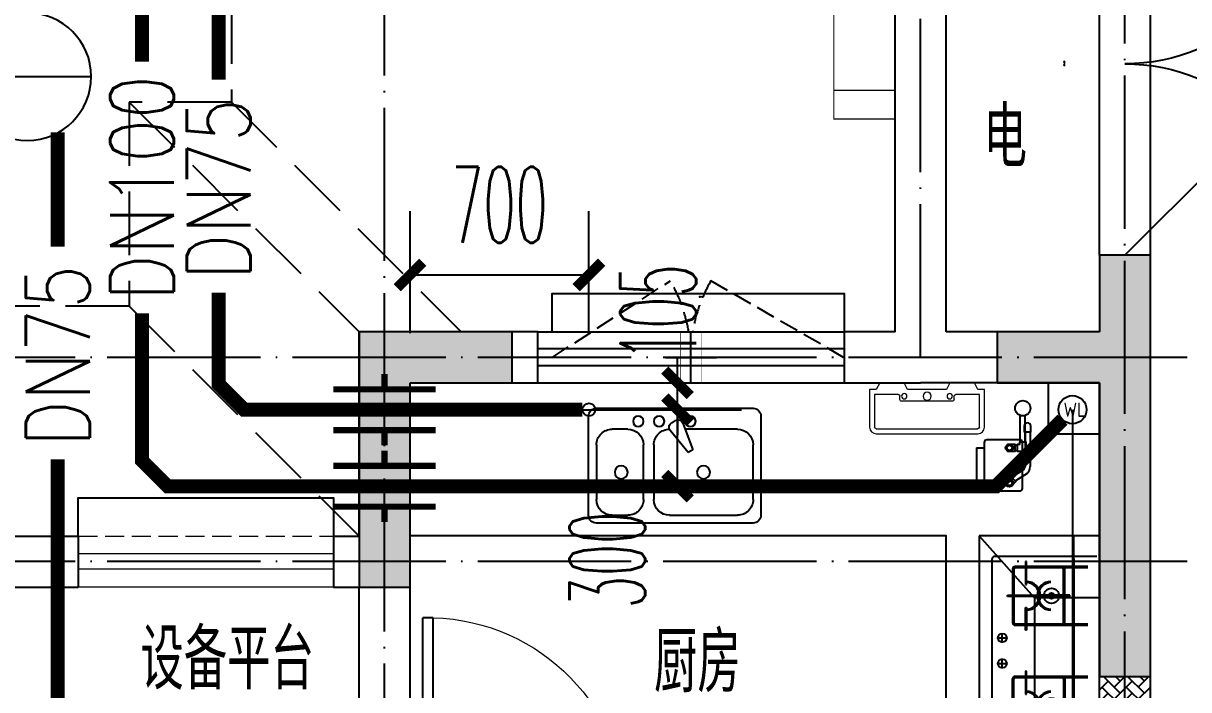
# Model space of a CAD drawing. Extents: x 27938 to 1507990, y 110129 to 923079.
# Drawn here: x 834702 to 839267, y 682255 to 684866 of the extents above; entities that cross this region are included whole.
import ezdxf

# ---------------------------------------------------------------- set-up
doc = ezdxf.new("R2010")
doc.units = 0
doc.header["$LTSCALE"] = 1000
doc.header["$MEASUREMENT"] = 0
doc.linetypes.add('DASH', pattern=[0.35, 0.25, -0.1])
doc.linetypes.add('DOTE', pattern=[2.4200000000000004, 2, -0.2, 0.02, -0.2])
for name, color, linetype in [('AH-FURNITURE', 1, 'Continuous'), ('COLUMN', 9, 'Continuous'), ('DIM_餐饮排水', 31, 'Continuous'), ('DOTE', 1, 'Continuous'), ('EQUIP_污水', 7, 'Continuous'), ('IP-bath&kitchen-JOHNSON', 4, 'Continuous'), ('LVTRY', 6, 'Continuous'), ('PIPE-废水', 31, 'TG_F'), ('PIPE-餐饮排水', 41, 'P'), ('PUB_HATCH', 8, 'Continuous'), ('PUB_TEXT', 4, 'Continuous'), ('TEXT_废水', 7, 'Continuous'), ('TEXT_餐饮排水', 7, 'Continuous'), ('TWT_DIM', 3, 'Continuous'), ('VALVE_餐饮排水', 7, 'Continuous'), ('VPIPE-中水', 122, 'Continuous'), ('VPIPE-餐饮排水', 41, 'P'), ('WALL', 9, 'Continuous'), ('WELL_污水', 2, 'Continuous'), ('WINDOW', 4, 'Continuous'), ('WINDOW_TEXT', 7, 'Continuous'), ('保温', 6, 'Continuous'), ('卫生间', 6, 'Continuous'), ('建筑-排气道', 9, 'Continuous'), ('机电标识类', 1, 'Continuous'), ('看线', 251, 'Continuous'), ('设备', 253, 'Continuous')]:
    doc.layers.add(name, color=color, linetype=linetype)
for name, color, linetype, lineweight in [('平面-栏杆', 135, 'Continuous', 15), ('平面-看线', 45, 'Continuous', 15), ('平面-空调室内机', 176, 'Continuous', 9), ('平面-空调预留孔', 173, 'Continuous', 15), ('空调', 76, 'Continuous', 13), ('立面-洞口示意', 152, 'Continuous', 13)]:
    doc.layers.add(name, color=color, linetype=linetype, lineweight=lineweight)
doc.styles.add('_TCH_DIM_T3', font='SIMPLEX.shx', dxfattribs={"width": 0.4941176470588236, "bigfont": 'GBCBIG.shx'})
doc.styles.add('_TCH_WINDOW', font='SIMPLEX.shx', dxfattribs={"width": 0.7, "height": 3.5, "bigfont": 'GBCBIG.shx'})
doc.styles.add('_TWT_PIPEDN', font='SIMPLEX', dxfattribs={"width": 0.8, "height": 3.5, "bigfont": 'HZTXT'})
doc.styles.add('DIM_FONT', font='SIMPLEX.shx', dxfattribs={"width": 0.56})
doc.styles.get("Standard").update_dxf_attribs({"font": 'gbenor.shx', "bigfont": 'gbcbig.shx'})
doc.styles.add('TG_LINETYPE', font='SIMPLEX', dxfattribs={"width": 0.8, "height": 3, "bigfont": 'HZTXT'})
doc.linetypes.add('P', pattern='A,3,-0.2,["P",Standard,S=0.25,R=0,X=-0.1,Y=-0.115],-0.2', length=3.4)
doc.linetypes.add('TG_F', pattern='A,2,-0.3,["F",TG_LINETYPE,S=0.1,R=0,X=-0.23,Y=-0.15],0', length=2.3)
doc.dimstyles.new('_TWT_ARCH&&100', dxfattribs={"dimtxt": 297.5, "dimasz": 100, "dimexe": 250, "dimexo": 300, "dimgap": 126.25, "dimtad": 1, "dimdec": 0, "dimzin": 0, "dimdsep": 46, "dimtxsty": '_TCH_DIM_T3', "dimblk": 'ARCHTICK', "dimcen": 0.09, "dimclrt": 7, "dimazin": 2, "dimtfac": 1, "dimtdec": 0, "dimtix": 1, "dimtmove": 2, "dimatfit": 3, "dimfxl": 1, "dimtolj": 1, "dimtzin": 0, "dimarcsym": 0})

# ---------------------------------------------------------------- blocks, each defined once
blk = doc.blocks.new('A$C148B7D8E')
at = {"layer": '卫生间', "color": 159, "linetype": 'DASH', "true_color": 0x22346e}
for p, q in [((7300.000010908523, 10799.99611648254), (8200.000002083485, 9900.000007877126)), ((7700.002592263394, 10799.9963257052), (8600.002583438356, 9900.00021709979)), ((7300.000007618219, 10000.0000001312), (8200.000458202965, 9100.000000147615))]:
    blk.add_line(p, q, dxfattribs=at)
blk.add_lwpolyline([(9400.256384514505, 15399.9987027017), (7700.000186217541, 15399.9987034885), (7700.00259226287, 10799.99731380143), (7300.000010908523, 10799.99611648254), (7300.000007618219, 10000.0000001312), (900.0000073142583, 10000.00000001432), (900.000007365481, 9000.024217333877), (-899.9999926876626, 9000.024321453297), (-899.9999969094642, -900.0000000767177), (1750.000030706404, -899.999999850872), (1750.000019971107, -2099.999998709653), (23449.99997818546, -2099.999804583029), (23449.9999782659, -899.9999998953426), (25100.00000309735, -900.0000000060536)], dxfattribs=at)
blk = doc.blocks.new('rtyg7uyhg')
at = {"layer": 'LVTRY', "color": 0}
for p, q in [((194234.6213208837, 45488.79502889935), (193620.9849572473, 45488.79513816872)), ((193590.3031336021, 45458.1133254503), (193590.3030643982, 45069.47696181395)), ((193896.3984467548, 45429.87059594441), (193857.5823896687, 45326.26016876537)), ((193925.7802168131, 45440.40881343969), (193940.0533153456, 45432.16822680717)), ((194265.3030643982, 45069.47684161765), (194265.3031336021, 45458.113205254)), ((193682.3485790417, 45406.97694542356), (193887.8216881326, 45406.97690883528)), ((193875.2965560293, 45316.03289288385), (193945.6178257855, 45401.45376218002)), ((194111.8940335871, 45406.97686893496), (194173.2576699507, 45406.97685800815)), ((193620.9848935069, 45130.84059271414), (193620.9849317512, 45345.61331998683)), ((194009.6212953876, 45345.61325078298), (194009.6212571432, 45130.84052351015)), ((194050.5303480524, 45130.84051622554), (194050.5303862967, 45345.61324349836)), ((194234.6212953876, 45345.61321071758), (194234.6212571432, 45130.84048344476)), ((193857.5823896687, 45326.26016876537), (193875.2965560293, 45316.03289288385)), ((193948.2576098526, 45069.47689807355), (193682.3485189436, 45069.47694542356)), ((194173.2576098526, 45069.47685800816), (194111.893973489, 45069.47686893508)), ((193620.9848771165, 45038.79513816872), (194234.621240753, 45038.79502889935))]:
    blk.add_line(p, q, dxfattribs=at)
for centre, radius in [((193866.4394935961, 45437.65873082454), 20.45454545454545), ((193989.1667663234, 45437.6587089707), 20.45454545454545), ((194070.9849481416, 45437.65869440146), 20.45454545454545), ((193815.3030944472, 45238.22692174855), 25.56818181818182), ((194137.4621853563, 45238.2268643822), 25.56818181818182)]:
    blk.add_circle(centre, radius, dxfattribs=at)
for centre, radius, start, end in [((193620.9849517839, 45458.11331998683), 30.68181818181818, 89.99998979807194, 179.9999897972382), ((194234.6213154203, 45458.11321071746), 30.68181818181818, 359.9999897972382, 89.99998979807194), ((193915.5529409315, 45422.69466753349), 20.45454545454545, 59.99998980057491, 159.4623117970261), ((193929.8260394641, 45414.45408090108), 20.45454545454545, 320.5376677968172, 59.99998980057491), ((193682.3485681149, 45345.61330905991), 61.36363636363636, 89.99998979807194, 179.9999897972382), ((193948.2576590239, 45345.6132617099), 61.36363636363636, 359.9999897972382, 89.99998979807194), ((194111.8940226603, 45345.61323257144), 61.36363636363636, 89.99998979807194, 179.9999897972382), ((194173.2576590239, 45345.6132216445), 61.36363636363636, 359.9999897972382, 89.99998979807194), ((193682.3485298705, 45130.84058178721), 61.36363636363636, 179.9999897972382, 269.9999897980719), ((193948.2576207797, 45130.8405344372), 61.36363636363636, 269.9999897980719, 359.9999897972382), ((194111.893984416, 45130.84050529861), 61.36363636363636, 179.9999897972382, 269.9999897980719), ((194173.2576207797, 45130.84049437181), 61.36363636363636, 269.9999897980719, 359.9999897972382), ((193620.9848825799, 45069.47695635049), 30.68181818181818, 179.9999897972382, 269.9999897980719), ((194234.6212462163, 45069.47684708112), 30.68181818181818, 269.9999897980719, 359.9999897972382)]:
    blk.add_arc(centre, radius, start, end, dxfattribs=at)
at = {"layer": 'LVTRY', "color": 0, "style": 'DIM_FONT', "width": 0.8, "flags": 9}
for tag in ['XSIZE', 'YSIZE']:
    blk.add_attdef(tag, (193927.8031388824, 45487.7665121054), '', height=0.5, rotation=89.99998979807198, dxfattribs=at)
blk = doc.blocks.new('A$C60D053AF')
at = {"layer": 'AH-FURNITURE', "color": 0}
for p, q in [((232.5000007597264, -89.99999966996256), (128.2842720070621, -89.99999966996256)), ((192.50000075961, -70.99998518347275), (327.5735938884318, -70.99998518347275)), ((192.50000075961, -90.99998518347275), (327.5735938884318, -90.99998518347275)), ((355.8578651358839, -82.71571393602062), (384.1611659948248, -129.0190147949615)), ((232.5000007597264, -109.9999996698461), (128.2842720075278, -109.9999996699626)), ((245.0000007597264, -129.4999851834727), (245.0000007597264, -122.4999996698461)), ((265.0000007597264, -129.4999851834727), (265.0000007597264, -122.4999996698461)), ((341.7157295121578, -96.85784955974668), (370.0190303710988, -143.1611504186876)), ((255.0000007597264, -280.9999851834727), (255.0000007597264, -250.9999851834727)), ((393.0000007597264, -280.9999851834727), (393.0000007597264, -250.9999851834727)), ((255.0000007597264, -280.9999851834727), (393.0000007597264, -280.9999851834727))]:
    blk.add_line(p, q, dxfattribs=at)
for points in [[(170.00000075961, -67.99998518347275, 1), (170.00000075961, -93.99998518358916), (192.50000075961, -93.99998518347275), (192.50000075961, -67.99998518347275)], [(268.0000007597264, -122.4999996698461), (268.0000007597264, -106.9999996698461, 0.4142135623724265), (248.0000007597264, -86.99999966984615), (232.5000007597264, -86.99999966984615), (232.50000075961, -112.9999996698461), (242.0000007597264, -112.9999996698461), (242.0000007597264, -122.4999996698461)], [(234.0000007597264, -250.9999851834727), (414.0000007597264, -250.9999851834727, 0.4142135623730951), (424.0000007597264, -240.9999851834727), (424.0000007597264, -110.9999851834727, 0.4142135623730951), (414.0000007597264, -100.9999851834727), (234.0000007597264, -100.9999851834727, 0.4142135623730951), (224.0000007597264, -110.9999851834727), (224.0000007597264, -240.9999851834727, 0.4142135623730951)], [(242.0000007597264, -151.9999851834727, 1), (268.0000007597264, -151.9999851834727), (268.0000007597264, -129.4999851834727), (242.0000007597264, -129.4999851834727)], [(383.8076126043452, -161.1923733388539, 1), (402.192388915224, -142.8075970279751), (386.2824863384012, -126.8976944513852), (367.8977100276388, -145.282470762264)]]:
    blk.add_lwpolyline(points, format="xyb", close=True, dxfattribs=at)
for centre, radius in [((100.0000007598428, -99.99999967066105), 30), ((255.0000007597264, -151.9999851834727), 15), ((255.0000007597264, -151.9999851834727), 10), ((393.0000007597264, -151.9999851834727), 15), ((393.0000007597264, -151.9999851834727), 10)]:
    blk.add_circle(centre, radius, dxfattribs=at)
for radius in [40, 20]:
    blk.add_arc((327.5735938884318, -110.9999851834727), radius, 45, 90, dxfattribs=at)
blk = doc.blocks.new('A-Kitchen-7')
at = {"layer": 'LVTRY', "color": 0}
for p, q in [((-518.6581278588565, 779.725278688129), (-7.244008776673581, 834.3051076843403)), ((-3.585880917788018, 810.5855355854728), (-515, 756.005706589378)), ((-29.12075551546877, 766.9560861630598), (-35.20590834700852, 806.4126680237241)), ((-7.244008776673581, 834.3051076843403), (-3.585880917788018, 810.5855355854728)), ((-515, 756.005706589378), (-518.6581278588565, 779.725278688129)), ((515, 756.005706589378), (-515, 756.005706589378)), ((-515, 756.005706589378), (-515, 40)), ((-485.6368437646597, 760.5342107040924), (-484.9384396369278, 756.005706589378)), ((-29.12075551543967, 766.9560861630598), (-112.0975807690556, 756.005706589378)), ((515, 780), (-5.820766091346741e-11, 780)), ((0, 756.005706589378), (-5.820766091346741e-11, 780)), ((515, 756.005706589378), (515, 780)), ((515, 40), (515, 756.005706589378)), ((-515, 40), (515, 40))]:
    blk.add_line(p, q, dxfattribs=at)
blk.add_lwpolyline([(-468.9430810984049, 40), (-468.9430810984049, 0), (468.9430810984049, 0), (468.9430810984632, 40)], close=True, dxfattribs=at)
blk = doc.blocks.new('*U41')
h = blk.add_hatch(color=0)
h.set_gradient(color1=(0, 0, 255), rotation=180, tint=1)
h.paths.add_polyline_path([(3.524958103184869e-15, -2.819966482547906e-15), (-6.350000000000009, -6.349999999999992), (-6.350000000000001, -2.159000000000014), (-15, -2.158999999999999), (-14.99999999999999, 2.159000000000044), (-6.349999999999993, 2.159000000000029), (-6.349999999999985, 6.350000000000009)])
at = {"color": 0, "linetype": 'Continuous'}
blk.add_lwpolyline([(3.524958103184869e-15, -2.819966482547906e-15), (-6.350000000000009, -6.349999999999992), (-6.350000000000001, -2.159000000000014), (-15, -2.158999999999999), (-14.99999999999999, 2.159000000000044), (-6.349999999999993, 2.159000000000029), (-6.349999999999985, 6.350000000000009)], close=True, dxfattribs=at)
blk = doc.blocks.new('sgrsefv')
at = {"layer": 'PUB_HATCH'}
blk.add_hatch(color=0, dxfattribs=at).paths.add_polyline_path([(1112933.294422049, 840916.328306399), (1112933.294422049, 840646.328306399), (1113073.294422049, 840646.328306399), (1113073.294422049, 840661.328306399), (1112968.294422049, 840661.328306399), (1112948.294422049, 840681.328306399), (1112948.294422049, 840881.328306399), (1112968.294422049, 840901.328306399), (1113288.294422049, 840901.328306399), (1113308.294422049, 840881.328306399), (1113308.294422049, 840681.328306399), (1113288.294422049, 840661.328306399), (1113183.294422049, 840661.328306399), (1113183.294422049, 840646.328306399), (1113323.294422049, 840646.328306399), (1113323.294422049, 840916.328306399)])
at = {"layer": 'LVTRY', "color": 0}
for p, q in [((1113073.294422049, 840661.328306399), (1113073.294422049, 840646.328306399)), ((1113183.294422049, 840661.328306399), (1113183.294422049, 840646.328306399))]:
    blk.add_line(p, q, dxfattribs=at)
for points in [[(1112918.294422049, 840931.328306399), (1113338.294422049, 840931.328306399), (1113338.294422049, 840631.328306399), (1112918.294422049, 840631.328306399)], [(1112933.294422049, 840916.328306399), (1113323.294422049, 840916.328306399), (1113323.294422049, 840646.328306399), (1112933.294422049, 840646.328306399)], [(1113288.294422049, 840661.328306399), (1112968.294422049, 840661.328306399), (1112948.294422049, 840681.328306399), (1112948.294422049, 840881.328306399), (1112968.294422049, 840901.328306399), (1113288.294422049, 840901.328306399), (1113308.294422049, 840881.328306399), (1113308.294422049, 840681.328306399), (1113288.294422049, 840661.328306399)]]:
    blk.add_lwpolyline(points, close=True, dxfattribs=at)
at = {"layer": '立面-洞口示意', "color": 0}
blk.add_lwpolyline([(1112918.294422049, 840931.328306399), (1113181.846359163, 840837.3789231421), (1113338.294422049, 840631.328306399)], dxfattribs=at)
at = {"layer": '建筑-排气道', "color": 8, "xscale": -5, "yscale": 5, "zscale": 5, "rotation": 270}
blk.add_blockref('*U41', (1113118.391369574, 840599.0160356248), dxfattribs=at)
blk = doc.blocks.new('FRSDFDGDGDRGDR')
at = {"layer": '平面-空调预留孔', "color": 0}
for p, q in [((699612.3179923807, 775043.9561356568), (699612.3179923807, 775441.1561356868)), ((699618.9179923869, 775447.756135683), (699746.3179923192, 775447.756135683)), ((699746.3179923192, 775447.756135683), (699746.3179923192, 775355.3561357355)), ((699719.9179922946, 775342.156135743), (699719.9179922946, 775142.9561356006)), ((699726.5179923008, 775348.7561357393), (699739.7179923131, 775348.7561357393)), ((699726.5179923008, 775136.3561356043), (699739.7179923131, 775136.3561356043)), ((699746.3179923192, 775129.7561356081), (699746.3179923192, 775037.3561356605)), ((699746.3179923192, 775037.3561356605), (699618.9179923869, 775037.3561356605))]:
    blk.add_line(p, q, dxfattribs=at)
blk.add_lwpolyline([(699766.1179923377, 775166.7161355871), (699792.5179923623, 775153.5161355946), (699792.5179923623, 775057.1561356493), (699766.1179923377, 775043.9561356568), (699766.1179923377, 775017.5561356718), (699618.9179923869, 775017.5561356718, -0.4142135623730951), (699592.5179923623, 775043.9561356568), (699592.5179923623, 775441.1561356868, -0.4142135623730951), (699618.9179923869, 775467.5561356718), (699766.1179923377, 775467.5561356718), (699766.1179923377, 775441.1561356868), (699792.5179923623, 775427.9561356943), (699792.5179923623, 775331.596135749), (699766.1179923377, 775318.3961357565)], format="xyb", close=True, dxfattribs=at)
for centre, radius in [((699739.7179923131, 775331.596135749), 10.55999999400228), ((699739.7179923131, 775243.1561357992), 15.83999999100342), ((699739.7179923131, 775153.5161355946), 10.55999999400228)]:
    blk.add_circle(centre, radius, dxfattribs=at)
for centre, radius, start, end in [((699618.917992382, 775441.1561356819), 6.600000001199078, 89.99999995997936, 179.9999999533093), ((699726.5179922959, 775342.1561357381), 6.600000001199078, 89.99999995997936, 179.9999999533093), ((699739.717992318, 775355.3561357405), 6.600000001206354, 269.9999999599793, 359.9999999533093), ((699726.5179922959, 775142.9561356056), 6.600000001199078, 180.0000000400206, 270.0000000533608), ((699739.717992318, 775129.7561356032), 6.600000001206354, 4.002063966804346e-08, 90.00000005336085), ((699618.917992382, 775043.9561356618), 6.600000001199078, 180.0000000400206, 270.0000000533608)]:
    blk.add_arc(centre, radius, start, end, dxfattribs=at)
blk = doc.blocks.new('GDGDRGDRGRD')
at = {"layer": 'LVTRY', "color": 0}
for p, q in [((430080.5498987493, 371515.3769317719), (429864.6097976839, 371758.3326651105)), ((430334.8192843065, 371758.3326651105), (429864.6097976839, 371758.3326651105)), ((429864.6097976839, 371758.3326651105), (429864.6097976839, 370858.3326651105)), ((430234.8192843063, 370858.3326651105), (430234.8192843063, 371758.3326651105)), ((429914.8192843065, 370948.3326651105), (429914.8192843065, 371668.3326651105)), ((429924.8192843065, 371678.3326651105), (430324.8192843065, 371678.3326651106)), ((430289.8192843065, 371638.3326651107), (430004.8192843065, 371638.3326651106)), ((430045.069284306, 371658.3326651107), (430045.069284306, 371568.3326651106)), ((430049.569284306, 371658.3326651107), (430045.069284306, 371658.3326651107)), ((430049.569284306, 371568.3326651106), (430049.569284306, 371658.3326651107)), ((430234.8192843063, 371668.3326651106), (430234.819284306, 370948.3326651105)), ((429994.8192843065, 371628.3326651106), (429994.8192843065, 371418.3326651106)), ((429999.8192843065, 371628.3326651106), (429999.8192843065, 371418.3326651106)), ((430289.8192843065, 371633.3326651107), (430004.8192843065, 371633.3326651106)), ((430194.8192843063, 371418.3326651106), (430194.8192843063, 371628.3326651107)), ((430199.8192843063, 371418.3326651106), (430199.8192843063, 371628.3326651107)), ((430045.069284306, 371568.3326651106), (430049.569284306, 371568.3326651106)), ((429974.8192843067, 371525.5826651108), (430102.3192843067, 371525.5826651108)), ((429974.8192843067, 371521.0826651108), (429974.8192843067, 371525.5826651108)), ((430102.3192843067, 371521.0826651108), (429974.8192843067, 371521.0826651108)), ((430334.8192843065, 371515.3769317719), (430080.5498987493, 371515.3769317719)), ((430080.5498987493, 371515.3769317719), (430080.5498987493, 371100.2783888946)), ((430219.819284306, 371525.5826651108), (430092.319284306, 371525.5826651108)), ((430092.319284306, 371525.5826651108), (430092.319284306, 371521.0826651108)), ((430092.319284306, 371521.0826651108), (430219.819284306, 371521.0826651108)), ((430102.3192843067, 371525.5826651108), (430102.3192843067, 371521.0826651108)), ((430219.819284306, 371521.0826651108), (430219.819284306, 371525.5826651108)), ((430234.8192843063, 371100.2783888946), (430234.8192843063, 371515.3769317719)), ((430045.069284306, 371388.3326651105), (430045.069284306, 371478.3326651106)), ((430045.069284306, 371478.3326651106), (430049.569284306, 371478.3326651106)), ((430049.569284306, 371478.3326651106), (430049.569284306, 371388.3326651105)), ((430004.8192843065, 371413.3326651106), (430289.8192843065, 371413.3326651106)), ((429954.8192843065, 371338.9358614974), (429954.8192843065, 371377.7294687249)), ((430004.8192843065, 371408.3326651106), (430289.8192843065, 371408.3326651106)), ((430049.569284306, 371388.3326651105), (430045.069284306, 371388.3326651105)), ((429935.4224806934, 371358.3326651105), (429974.2160879209, 371358.3326651105)), ((429954.8192843065, 371238.9358614974), (429954.8192843065, 371277.7294687249)), ((429935.4224806934, 371258.3326651105), (429974.2160879209, 371258.3326651105)), ((430045.069284306, 371228.3326651105), (430045.069284306, 371138.3326651105)), ((430049.569284306, 371228.3326651105), (430045.069284306, 371228.3326651105)), ((430049.569284306, 371138.3326651105), (430049.569284306, 371228.3326651105)), ((429994.8192843065, 370988.3326651105), (429994.8192843065, 371198.3326651105)), ((429999.8192843065, 370988.3326651105), (429999.8192843065, 371198.3326651105)), ((430004.8192843065, 371208.3326651105), (430289.8192843065, 371208.3326651105)), ((430004.8192843065, 371203.3326651105), (430289.8192843065, 371203.3326651105)), ((430194.8192843063, 371198.3326651105), (430194.8192843063, 370988.3326651104)), ((430199.8192843063, 371198.3326651105), (430199.8192843063, 370988.3326651104)), ((430045.069284306, 371138.3326651105), (430049.569284306, 371138.3326651105)), ((429864.6097976839, 370858.3326651105), (430080.5498987493, 371100.2783888946)), ((430102.3192843067, 371095.5826651102), (429974.8192843067, 371095.5826651102)), ((429974.8192843067, 371095.5826651102), (429974.8192843067, 371091.0826651102)), ((429974.8192843067, 371091.0826651102), (430102.3192843067, 371091.0826651102)), ((430080.5498987493, 371100.2783888946), (430334.8192843065, 371100.2783888946)), ((430092.319284306, 371091.0826651102), (430092.319284306, 371095.5826651102)), ((430092.319284306, 371095.5826651102), (430219.819284306, 371095.5826651102)), ((430219.819284306, 371091.0826651102), (430092.319284306, 371091.0826651102)), ((430102.3192843067, 371091.0826651102), (430102.3192843067, 371095.5826651102)), ((430219.819284306, 371095.5826651102), (430219.819284306, 371091.0826651102)), ((430045.069284306, 370958.3326651105), (430045.069284306, 371048.3326651105)), ((430045.069284306, 371048.3326651105), (430049.569284306, 371048.3326651105)), ((430049.569284306, 371048.3326651105), (430049.569284306, 370958.3326651105)), ((430289.8192843065, 370983.3326651104), (430004.8192843065, 370983.3326651105)), ((430289.8192843065, 370978.3326651104), (430004.8192843065, 370978.3326651105)), ((430049.569284306, 370958.3326651105), (430045.069284306, 370958.3326651105)), ((430324.8192843063, 370938.3326651105), (429924.8192843065, 370938.3326651105)), ((429864.6097976839, 370858.3326651105), (430334.8192843065, 370858.3326651105))]:
    blk.add_line(p, q, dxfattribs=at)
blk.add_lwpolyline([(429608.8200653884, 370758.3318186465), (429734.819284306, 370758.3318186465), (429734.8192843065, 371758.3324083135), (427634.8193110233, 371758.3326651104)], dxfattribs=at)
for centre, radius in [((430147.3192843065, 371523.3326651106), 29.7), ((430147.3192843065, 371523.3326651106), 11.7), ((429954.8192843065, 371358.3326651105), 16.99680361435897), ((429954.8192843065, 371258.3326651105), 16.99680361435897), ((430147.3192843065, 371093.3326651105), 29.7), ((430147.3192843065, 371093.3326651105), 11.7)]:
    blk.add_circle(centre, radius, dxfattribs=at)
for centre, radius, start, end in [((429924.8192843065, 371668.3326651105), 10, 90, 180), ((430004.8192843065, 371628.3326651106), 10, 90, 180), ((430189.8192843063, 371628.3326651107), 10, 0, 90), ((430224.8192843063, 371668.3326651106), 10, 0, 90), ((430004.8192843065, 371628.3326651106), 5, 90, 180), ((430189.8192843063, 371628.3326651107), 5, 0, 90), ((430047.3192843063, 371523.3326651106), 56.7, 2.274239184178576, 87.72576081585424), ((430047.3192843063, 371523.3326651106), 52.2, 2.470411041650347, 87.52958895835897), ((430147.3192843065, 371523.3326651106), 56.7, 92.27423918414576, 177.7257608158206), ((430147.3192843065, 371523.3326651106), 52.2, 92.47041104164106, 177.5295889583496), ((430047.3192843063, 371523.3326651106), 56.7, 272.2742391841458, 357.7257608158206), ((430047.3192843063, 371523.3326651106), 52.2, 272.4704110416411, 357.5295889583505), ((430147.3192843065, 371523.3326651106), 56.7, 182.2742391841786, 267.7257608158542), ((430147.3192843065, 371523.3326651106), 52.2, 182.4704110416495, 267.5295889583589), ((430004.8192843065, 371418.3326651106), 10, 180, 270), ((430004.8192843065, 371418.3326651106), 5, 180, 270), ((430189.8192843063, 371418.3326651106), 5, 270, 0), ((430189.8192843063, 371418.3326651106), 10, 270, 0), ((430004.8192843065, 371198.3326651105), 10, 90, 180), ((430004.8192843065, 371198.3326651105), 5, 90, 180), ((430189.8192843063, 371198.3326651105), 10, 0, 90), ((430189.8192843063, 371198.3326651105), 5, 0, 90), ((430047.3192843063, 371093.3326651105), 56.7, 2.274239184178576, 87.72576081585424), ((430047.3192843063, 371093.3326651105), 52.2, 2.470411041650347, 87.52958895835897), ((430147.3192843065, 371093.3326651105), 56.7, 92.27423918414576, 177.7257608158206), ((430147.3192843065, 371093.3326651105), 52.2, 92.47041104164106, 177.5295889583496), ((430047.3192843063, 371093.3326651105), 56.7, 272.2742391841458, 357.7257608158206), ((430047.3192843063, 371093.3326651105), 52.2, 272.4704110416411, 357.5295889583505), ((430147.3192843065, 371093.3326651105), 56.7, 182.2742391841786, 267.7257608158542), ((430147.3192843065, 371093.3326651105), 52.2, 182.4704110416495, 267.5295889583589), ((430004.8192843065, 370988.3326651105), 10, 180, 270), ((430004.8192843065, 370988.3326651105), 5, 180, 270), ((430189.8192843063, 370988.3326651104), 5, 270, 0), ((430189.8192843063, 370988.3326651104), 10, 270, 0), ((429924.8192843065, 370948.3326651105), 10, 180, 270), ((430224.819284306, 370948.3326651105), 10, 270, 0)]:
    blk.add_arc(centre, radius, start, end, dxfattribs=at)
at = {"color": 8, "xscale": -1, "rotation": 270}
blk.add_blockref('FRSDFDGDGDRGDR', (-345582.7355588751, -327434.1861710575), dxfattribs=at)
at = {"color": 8}
for name, p, rotation in [('A$C60D053AF', (430134.8190180612, 372358.3312170932), 270), ('sgrsefv', (1543253.11384424, 1211089.928272285), 180)]:
    blk.add_blockref(name, p, dxfattribs=dict(at, rotation=rotation))
at = {"color": 8, "xscale": -1}
blk.add_blockref('rtyg7uyhg', (622599.6224451121, 326769.5373516738), dxfattribs=at)
at = {"layer": 'LVTRY', "color": 8, "extrusion": (0, 0, -1), "xscale": -0.7999999999883585, "yscale": 0.7999999999883585, "zscale": -0.7999999999883585}
blk.add_blockref('A-Kitchen-7', (-429196.8200653944, 370158.6015610829), dxfattribs=at)
blk = doc.blocks.new('GFDGFSDFGD')
at = {"layer": 'PUB_HATCH'}
for points in [[(431616.5784086126, 374623.7242225614), (431616.5784086351, 373473.7248242751), (431816.5784082889, 373473.7248242749), (431816.5784085724, 375123.7248243011), (431616.5784088663, 375123.7248243011), (431616.5784092962, 374823.7242225614), (431216.5784092962, 374823.7242225614), (431216.5784092962, 374623.7242225614)], [(429316.494110341, 374823.7249912273), (428716.5787012752, 374823.7248459149), (428716.579271425, 373823.7238780342), (428916.5784529157, 373823.7245942427), (428916.5784000906, 374623.7242368265), (429316.4940420731, 374623.7240320508)]]:
    blk.add_hatch(color=0, dxfattribs=at).paths.add_polyline_path(points)
at = {"layer": 'COLUMN', "color": 0}
for p, q in [((431816.5784085724, 375123.7248243011), (431616.5784088663, 375123.7248243011)), ((431616.5784088663, 375123.7248243011), (431616.5784092962, 374823.7242225614)), ((431816.5784082889, 373473.7248242749), (431816.5784085724, 375123.7248243011)), ((429316.494110341, 374823.7249912273), (428716.5787012752, 374823.7248459149)), ((428716.5787012752, 374823.7248459149), (428716.579271425, 373823.7238780342)), ((429316.4940420731, 374623.7240320508), (429316.494110341, 374823.7249912273)), ((431616.5784092962, 374823.7242225614), (431216.5784092962, 374823.7242225614)), ((431216.5784092962, 374823.7242225614), (431216.5784092962, 374623.7242225614)), ((428916.5784529157, 373823.7245942427), (428916.5784000906, 374623.7242368265)), ((428916.5784000906, 374623.7242368265), (429316.4940420731, 374623.7240320508)), ((431216.5784092962, 374623.7242225614), (431616.5784086126, 374623.7242225614)), ((431616.5784086126, 374623.7242225614), (431616.5784086351, 373473.7248242751)), ((428716.579271425, 373823.7238780342), (428916.5784529157, 373823.7245942427)), ((431616.5784086351, 373473.7248242751), (431816.5784082889, 373473.7248242749))]:
    blk.add_line(p, q, dxfattribs=at)
blk = doc.blocks.new('GDFGDGRD')
at = {"layer": '保温', "linetype": 'ByBlock', "ltscale": 10}
h = blk.add_hatch(dxfattribs=at)
h.set_pattern_fill('AR-HBONE', color=251, scale=55)
h.set_pattern_definition([(45, (0, 0), (0, 47.41575231924514), [100.584, -33.528]), (135, (23.70786, 23.70786), (3.05311331771918e-15, 47.41575231924513), [100.584, -33.528])])
h.paths.add_polyline_path([(431616.5779368667, 372723.9109038315), (431816.5779205575, 372723.9109038315), (431816.6776084994, 373473.7241241197), (431616.6776248086, 373473.7243207647)])
blk = doc.blocks.new('dongkong')
blk.add_wipeout([(-603756.0415179721, 210770.96306340612), (-603756.0415180603, 210570.80961624245), (-603836.0415181214, 210570.80961593534), (-603836.0415181519, 210770.96306307407)])
at = {"layer": '机电标识类', "color": 250, "linetype": 'DASH', "ltscale": 400}
for p, q in [((-603796.0415180789, 210770.9630630909), (-603796.0415180789, 210570.8096162414)), ((-603896.0415180789, 210670.6929921169), (-603696.0415180789, 210670.6929921169))]:
    blk.add_line(p, q, dxfattribs=at)
at = {"layer": '空调', "color": 6, "linetype": 'DASH', "const_width": 2}
blk.add_lwpolyline([(-603756.0415180789, 210770.9630630909), (-603756.0415180789, 210570.8096162414), (-603836.0415180789, 210570.8096162414), (-603836.0415180789, 210770.9630630909)], close=True, dxfattribs=at)
blk = doc.blocks.new('A$C341176C1')
at = {"layer": '设备', "color": 3, "const_width": 5}
blk.add_lwpolyline([(-240.0000000026776, -200), (-3.259629011154175e-09, -200), (-3.259629011154175e-09, -800), (-240.0000000026776, -800)], close=True, dxfattribs=at)
for points in [[(-240.0000000026776, -312.3149298640201), (-3.259629011154175e-09, -312.3149298640201)], [(-240.0000000026776, -687.6850701359799), (-3.259629011154175e-09, -687.6850701359799)]]:
    blk.add_lwpolyline(points, dxfattribs=at)
blk = doc.blocks.new('$TWTSYS$00000190')
blk.add_line((0, 0.5, 1e-08), (0, -0.5, 1e-08))
blk.add_circle((0, 0, 1e-08), 0.5)
blk = doc.blocks.new('_ArchTick')
at = {"color": 0, "linetype": 'ByBlock', "const_width": 0.4}
blk.add_lwpolyline([(-0.5, -0.5), (0.5, 0.5)], dxfattribs=at)
blk = doc.blocks.new('*D743')
at = {"layer": 'Defpoints', "color": 0}
for p in [(836387.9540019416, 683352.172691164), (837264.3069113973, 683352.172691164), (836387.9540019416, 683052.1726347737)]:
    blk.add_point(p, dxfattribs=at)
at = {"layer": 'TWT_DIM', "color": 0, "lineweight": -2}
for p, q in [((836687.9540019416, 683352.172691164), (837514.3069113973, 683352.172691164)), ((837264.3069113973, 683052.1726347737), (837264.3069113973, 683352.172691164)), ((836687.9540019416, 683052.1726347737), (837514.3069113973, 683052.1726347737))]:
    blk.add_line(p, q, dxfattribs=at)
at = {"layer": 'TWT_DIM', "color": 0, "lineweight": -2, "xscale": 100, "yscale": 100, "zscale": 100}
for p, rotation in [((837264.3069113973, 683352.172691164), 90), ((837264.3069113973, 683052.1726347737), 270)]:
    blk.add_blockref('_ArchTick', p, dxfattribs=dict(at, rotation=rotation))
at = {"layer": 'TWT_DIM', "color": 7, "insert": (836989.3069113973, 682763.1726347737), "char_height": 297.5, "attachment_point": 5, "rotation": 90, "style": '_TCH_DIM_T3'}
blk.add_mtext('\\A1;300', dxfattribs=at)
blk = doc.blocks.new('*D744')
at = {"layer": 'Defpoints', "color": 0}
for p in [(836387.9540019416, 683457.1711021907), (837264.3069113973, 683457.1711021907), (836387.9540019416, 683352.172691164)]:
    blk.add_point(p, dxfattribs=at)
at = {"layer": 'TWT_DIM', "color": 0, "lineweight": -2}
for p, q in [((837264.3069113973, 683457.1711021907), (837264.3069113973, 683557.1711021907)), ((836687.9540019416, 683457.1711021907), (837514.3069113973, 683457.1711021907)), ((837264.3069113973, 683352.172691164), (837264.3069113973, 683457.1711021907)), ((836687.9540019416, 683352.172691164), (837514.3069113973, 683352.172691164)), ((837264.3069113973, 683352.172691164), (837264.3069113973, 683252.172691164))]:
    blk.add_line(p, q, dxfattribs=at)
at = {"layer": 'TWT_DIM', "color": 0, "lineweight": -2, "xscale": 100, "yscale": 100, "zscale": 100}
for p, rotation in [((837264.3069113973, 683457.1711021907), 270), ((837264.3069113973, 683352.172691164), 90)]:
    blk.add_blockref('_ArchTick', p, dxfattribs=dict(at, rotation=rotation))
at = {"layer": 'TWT_DIM', "color": 7, "insert": (837188.718, 683732.1711021907), "char_height": 297.5, "attachment_point": 5, "rotation": 90, "style": '_TCH_DIM_T3'}
blk.add_mtext('\\A1;105', dxfattribs=at)
blk = doc.blocks.new('*D745')
at = {"layer": 'Defpoints', "color": 0}
for p in [(836916.9999986683, 683880.1799883209), (836216.578701471, 683352.1727083909), (836916.9999986683, 683352.1726273107)]:
    blk.add_point(p, dxfattribs=at)
at = {"layer": 'TWT_DIM', "color": 0, "lineweight": -2}
for p, q in [((836216.578701471, 683652.1727083909), (836216.578701471, 684130.1799883209)), ((836916.9999986683, 683652.1726273107), (836916.9999986683, 684130.1799883209)), ((836216.578701471, 683880.1799883209), (836916.9999986683, 683880.1799883209))]:
    blk.add_line(p, q, dxfattribs=at)
at = {"layer": 'TWT_DIM', "color": 0, "lineweight": -2, "xscale": 100, "yscale": 100, "zscale": 100, "rotation": 180}
blk.add_blockref('_ArchTick', (836216.578701471, 683880.1799883209), dxfattribs=at)
at = {"layer": 'TWT_DIM', "color": 0, "lineweight": -2, "xscale": 100, "yscale": 100, "zscale": 100}
blk.add_blockref('_ArchTick', (836916.9999986683, 683880.1799883209), dxfattribs=at)
at = {"layer": 'TWT_DIM', "color": 7, "insert": (836566.7893500696, 684155.1799883209), "char_height": 297.5, "attachment_point": 5, "style": '_TCH_DIM_T3'}
blk.add_mtext('\\A1;700', dxfattribs=at)
blk = doc.blocks.new('$DorLib2D$00000001')
at = {"color": 0}
for p, q in [((0.45, 0.9750000000000001), (0.5000000000000002, 0.9750000000000001)), ((0.45, 0), (0.45, 0.9750000000000001)), ((0.5, 0), (0.5, 0.9750000000000001)), ((0.5, 0), (0.45, 0))]:
    blk.add_line(p, q, dxfattribs=at)
at = {"color": 0, "lineweight": 13}
blk.add_arc((0.475, 0), 0.975, 91.4692835813538, 180, dxfattribs=at)
blk = doc.blocks.new('$WINLIB2D$00000001')
at = {"color": 0}
for points in [[(-0.4999999999999964, 0.5000000000000142), (-0.4999999999999964, -0.4999999999999858)], [(-0.4999999999999964, 0.5000000000000142), (0.5000000000000036, 0.5000000000000142)], [(0.5000000000000036, -0.4999999999999858), (0.5000000000000036, 0.5000000000000142)], [(0.5000000000000036, 0.1666666666666714), (-0.4999999999999964, 0.1666666666666714)], [(0.5000000000000036, -0.1666666666666572), (-0.4999999999999964, -0.1666666666666572)], [(-0.4999999999999964, -0.4999999999999858), (0.5000000000000036, -0.4999999999999858)]]:
    blk.add_lwpolyline(points, dxfattribs=at)
blk = doc.blocks.new('$DorLib2D$00000116')
at = {"color": 0}
for p, q in [((-0.4999999999999929, 7.105427357601002e-15), (-0.146446609406766, 0.353553390593234)), ((0.5000000000000071, 7.105427357601002e-15), (0.1464466094067731, 0.353553390593234))]:
    blk.add_line(p, q, dxfattribs=at)
for centre, radius, start, end in [((-0.4999999999984652, 4.831690603168681e-13), 0.4999999999984674, 0, 45), ((0.4999999999977511, 9.059419880941277e-13), 0.4999999999976598, 135, 180)]:
    blk.add_arc(centre, radius, start, end, dxfattribs=at)
blk = doc.blocks.new('$TwtSys$00000147')
blk.add_circle((0, 0, 1e-08), 25)
blk = doc.blocks.new('$VALVE$00000553')
at = {"const_width": 30}
for points in [[(0, 100), (0, 175)], [(0, 100), (-250, 100), (-250, 100)], [(0, 100), (250, 100), (250, 100)], [(-250, -100), (-250, -100), (0, -100)], [(250, -100), (250, -100), (0, -100)], [(0, -175), (0, -100)]]:
    blk.add_lwpolyline(points, dxfattribs=at)

msp = doc.modelspace()

# ---------------------------------------------------------------- hatches: boundary and pattern name
at = {"layer": 'PIPE-餐饮排水'}
for points in [[(835466.5788787742, 683452.1728026066), (835447.1334410406, 683432.727367644), (835439.0788788009, 683440.781930801)], [(835466.5788787742, 683452.1728026066), (835439.0788787759, 683452.1728029014), (835439.0788788009, 683440.781930801)], [(835566.578878507, 683352.1727902722), (835547.1334410406, 683332.7273550426), (835555.1880032426, 683324.6727917279)], [(835566.578878507, 683352.1727902722), (835566.5788754293, 683324.6727903), (835555.1880032426, 683324.6727917279)], [(835166.5788787581, 683152.1727842077), (835147.1334411945, 683132.7273495913), (835139.0788787828, 683140.7819132046)], [(835166.5788787581, 683152.1727842077), (835139.0788787759, 683152.1727849974), (835139.0788787828, 683140.7819132046)], [(835266.5788779604, 683052.1727739326), (835247.1334411945, 683032.7273385184), (835255.1880039506, 683024.6727751802)], [(835266.5788779604, 683052.1727739326), (835266.5788757087, 683024.6727739244), (835255.1880039506, 683024.6727751802)], [(838511.3851226901, 683052.1724146358), (838511.3851196473, 683024.6724146276), (838522.775994452, 683024.6724133607)], [(838511.3851226901, 683052.1724146358), (838530.8305591948, 683032.7269781185), (838522.775994452, 683024.6724133607)]]:
    msp.add_hatch(color=256, dxfattribs=at).paths.add_polyline_path(points)

# ---------------------------------------------------------------- linework, layer by layer
at = {"layer": 'DIM_餐饮排水'}
msp.add_line((838811.3850895197, 683352.1723814087), (838811.3850895197, 680320.034214821), dxfattribs=at)
at = {"layer": 'DOTE', "color": 169, "linetype": 'DOTE', "ltscale": 0.3}
for p, q in [((836116.5787016342, 681757.1717770812), (836116.5787016074, 690157.171784628)), ((839016.5787022149, 681157.4420448262), (839016.5787022148, 690157.171784628)), ((838216.5787022149, 683557.1717848305), (838216.5787022146, 685657.171784628)), ((879916.5787021175, 682757.1717789024), (825916.5787028719, 682757.1717789024))]:
    msp.add_line(p, q, dxfattribs=at)
at = {"layer": 'IP-bath&kitchen-JOHNSON', "color": 8}
msp.add_lwpolyline([(838716.5784167558, 683457.1723796931), (838716.5784167618, 683257.1723796168), (838916.5784167702, 683257.1723796168)], dxfattribs=at)
at = {"layer": 'PIPE-废水', "ltscale": 0.5, "const_width": 55.00000000000001}
for points in [[(834836.5787049836, 683990.8926666667), (834836.5787049836, 684438.370784628)], [(834836.5787049836, 682222.712200921), (834836.5787049836, 683157.5593333334)]]:
    msp.add_lwpolyline(points, dxfattribs=at)
at = {"layer": 'PIPE-餐饮排水', "ltscale": 0.5, "const_width": 55.00000000000001}
for points in [[(835166.5788787759, 684715.5141428573), (835166.5788787759, 685107.605)], [(835466.5788787759, 684644.6086666667), (835466.5788787759, 685107.605)], [(835466.5788787759, 683452.1728029014), (835466.5788787759, 683811.2753333334)], [(835166.5788787759, 683152.1727849974), (835166.5788787759, 683729.799857143)], [(835566.5788787485, 683352.1727903), (835466.5788787485, 683452.1728029014)], [(835566.5788787485, 683352.1727903), (836891.9999986684, 683352.1726303281)], [(838772.4942165544, 683313.2815084435), (838511.3851227121, 683052.1724146012)], [(835266.5788787538, 683052.1727739244), (835166.5788787538, 683152.1727849974)], [(835266.5788787538, 683052.1727739244), (838511.3851226923, 683052.1724146276)]]:
    msp.add_lwpolyline(points, dxfattribs=at)
at = {"layer": 'VPIPE-中水', "color": 8, "linetype": 'Continuous'}
msp.add_circle((838811.3850895198, 683352.1723814086), 55, dxfattribs=at)
at = {"layer": 'VPIPE-餐饮排水'}
msp.add_circle((838811.3850895197, 683352.1723814087), 55, dxfattribs=at)
at = {"layer": 'WALL', "color": 8}
for p, q in [((838116.5797185879, 683657.1717846789), (838116.5797172985, 685557.1713139232)), ((838316.5797186046, 683657.1717847111), (838316.5797173154, 685557.1714185885)), ((839116.5787025932, 683957.1717773918), (838916.5787026013, 683957.1717774258)), ((838916.5787026013, 683957.1717774258), (838916.5787025527, 683657.1717848117)), ((839116.578702533, 683557.1717848135), (839116.5787025932, 683957.1717773918)), ((836016.5787015519, 682857.1717772584), (836016.5787015388, 683657.1717848133)), ((836716.5797187613, 683657.1717847814), (836016.5787015388, 683657.1717848133)), ((836716.5797187485, 683457.1717847381), (836716.5797187613, 683657.1717847814)), ((838116.5797185879, 683657.1717846789), (837916.5797187614, 683657.1717847047)), ((837916.5797187614, 683657.1717847047), (837916.5797187485, 683457.1717846608)), ((838916.5787025527, 683657.1717848117), (838316.5797186046, 683657.1717847111)), ((839116.5787021247, 681157.1718285941), (839116.578702533, 683557.1717848135)), ((836216.5787015754, 682757.1717771483), (836216.5787014524, 683457.1717848246)), ((836216.5787014524, 683457.1717848246), (836716.5797187485, 683457.1717847381)), ((837916.5797187485, 683457.1717846608), (838216.5797186561, 683457.1717846959)), ((838916.5787025504, 683457.1717847531), (838216.5797186793, 683457.1717846959)), ((838916.5787021761, 681257.1718140603), (838916.5787025504, 683457.1717847531)), ((834316.5787014966, 682857.1717772888), (834916.5787016702, 682857.171777141)), ((834916.5787016702, 682857.171777141), (834916.5787016744, 682657.171777141)), ((835916.5792143835, 682857.1717771448), (836016.5787015519, 682857.1717772584)), ((835916.5792143835, 682857.1717771448), (835916.5792143854, 682657.1717771448)), ((836216.5787016201, 681857.1717772286), (836216.5787015754, 682757.1717771483)), ((834516.5787020057, 682657.1717771647), (834916.5787016744, 682657.171777141)), ((835916.5792143854, 682657.1717771448), (836016.57870159, 682657.1717771764)), ((836016.5787016028, 681857.171777057), (836016.57870159, 682657.1717771764))]:
    msp.add_line(p, q, dxfattribs=at)
at = {"layer": 'WINDOW', "color": 8}
for p, q in [((838916.578702601, 683957.1717774514), (838916.5787028562, 685457.1717774514)), ((839116.578702601, 683957.1717774174), (839116.5787028562, 685457.1717774174))]:
    msp.add_line(p, q, dxfattribs=at)
at = {"layer": 'WINDOW', "color": 8, "linetype": 'DASH', "ltscale": 0.3}
for points in [[(836773.5797184071, 683557.1717847569), (837236.1951501075, 683857.1719789226, -0.1316523369510079), (837316.5797183578, 683557.1723071104)], [(837914.726493474, 683557.1717847569), (837395.1110617741, 683857.1719789226, 0.1316523369510079), (837314.7264935238, 683557.1723071104)]]:
    msp.add_lwpolyline(points, format="xyb", dxfattribs=at)
at = {"layer": '平面-栏杆', "color": 8}
for points in [[(835916.5792143842, 682787.3125082001), (834916.5813028984, 682787.4688758063)], [(835916.5792143842, 682727.3125082001), (834916.5813028984, 682727.4688758063)]]:
    msp.add_lwpolyline(points, dxfattribs=at)
at = {"layer": '平面-看线', "color": 8, "linetype": 'DASH', "ltscale": 0.3}
msp.add_lwpolyline([(834916.5787016657, 682857.1717771415), (835916.5787014758, 682857.1717771897)], dxfattribs=at)
at = {"layer": '平面-看线', "color": 8}
msp.add_lwpolyline([(835916.5787014758, 682657.1717771897), (834916.5787016723, 682657.1717771415)], dxfattribs=at)
at = {"layer": '看线', "color": 8, "ltscale": 0.5}
msp.add_lwpolyline([(834916.5787016702, 682857.171777141), (834916.5787016702, 683007.171777141), (835916.5792143819, 683007.1717771504), (835916.5792148792, 682857.1717771448)], dxfattribs=at)

# ---------------------------------------------------------------- block references
at = {"color": 8}
for name, p in [('A$C148B7D8E', (827816.5787027975, 673757.1717769797)), ('A$C341176C1', (838116.5797174716, 685291.6717846278)), ('GFDGFSDFGD', (407300.0000036058, 308833.4469531167)), ('GDGDRGDRGRD', (408581.7572644888, 311099.4403799776)), ('GDFGDGRD', (407300, 308833.4469530943))]:
    msp.add_blockref(name, p, dxfattribs=at)
at = {"layer": 'EQUIP_污水', "rotation": 179.9999927799256}
msp.add_blockref('$TwtSys$00000147', (836916.9999986683, 683352.1726273107), dxfattribs=at)
at = {"layer": 'VALVE_餐饮排水', "xscale": 0.8, "yscale": 0.8, "zscale": 0.8}
for p, rotation in [((836116.5787016291, 683352.1727239176), 359.9999930846785), ((836116.5787016291, 683052.1726798041), 359.9999936556488)]:
    msp.add_blockref('$VALVE$00000553', p, dxfattribs=dict(at, rotation=rotation))
at = {"layer": 'WELL_污水', "xscale": -500, "yscale": 500, "zscale": 500, "rotation": 90}
msp.add_blockref('$TWTSYS$00000190', (834717.646, 684657.171784628), dxfattribs=at)
at = {"layer": 'WINDOW', "color": 8}
ref = msp.add_blockref('$DorLib2D$00000116', (839016.5787027286, 684707.1717774344), dxfattribs=dict(at, xscale=1500, yscale=-1500, zscale=1500, rotation=89.99999999025445))
ref.add_attrib('A', 'BFGM1518', (838781.2037034272, 684699.6717772322), dxfattribs={"layer": 'WINDOW_TEXT', "color": 8, "ltscale": 0.5, "height": 4.25, "rotation": 89.99999999025445, "style": '_TCH_WINDOW', "width": 0.4941176470588236})
ref = msp.add_blockref('$DorLib2D$00000001', (836666.5790787445, 681757.1717772398), dxfattribs=dict(at, xscale=-800, yscale=800, zscale=-800, rotation=6.06372912622234e-10))
ref.add_attrib('A', 'M0822', (836661.6790787473, 681963.2149585624), dxfattribs={"layer": 'WINDOW_TEXT', "color": 8, "ltscale": 0.5, "height": 4.25, "style": '_TCH_WINDOW', "width": 0.4941176470588236})

# ---------------------------------------------------------------- texts
at = {"layer": 'PUB_TEXT', "color": 8}
for s, height, p in [('电', 236.3120567375886, (838462.8244693208, 684301.934706636)), ('WL', 56.00000000000001, (838776.3850895198, 683324.1723814086)), ('设备平台', 236.3120567375886, (835160.0063749644, 682256.1399115949)), ('厨房', 236.3120567375886, (837172.0852720317, 682244.8434922813))]:
    msp.add_text(s, height=height, dxfattribs=at).set_placement(p)
at = {"layer": 'TEXT_废水', "style": '_TWT_PIPEDN', "width": 0.8}
msp.add_text('DN75', height=250, rotation=90, dxfattribs=at).set_placement((834961.5787049837, 683207.5593333334))
at = {"layer": 'TEXT_餐饮排水', "style": '_TWT_PIPEDN', "width": 0.8}
for s, p in [('DN100', (835291.5788787759, 683779.799857143)), ('DN75', (835591.5788787759, 683861.2753333334))]:
    msp.add_text(s, height=250, rotation=90, dxfattribs=at).set_placement(p)

# ---------------------------------------------------------------- dimensions: what is measured, and where the dimension line sits
at = {"layer": 'TWT_DIM'}
dim = msp.add_aligned_dim(p1=(836216.578701471, 683352.1727083909), p2=(836916.9999986683, 683352.1726273107), distance=528.0073610101791, dimstyle='_TWT_ARCH&&100', dxfattribs=at)
dim.commit()
dim.dimension.update_dxf_attribs({"geometry": '*D745', "text_midpoint": (836566.7893500696, 684155.1799883209)})
dim = msp.add_linear_dim(base=(837264.3069113973, 683352.172691164), p1=(836387.9540019416, 683052.1726347737), p2=(836387.9540019416, 683352.172691164), angle=90, dimstyle='_TWT_ARCH&&100', dxfattribs=at)
dim.commit()
dim.dimension.update_dxf_attribs({"geometry": '*D743', "text_midpoint": (836989.3069113973, 682763.1726347737), "dimtype": 129})

# ---------------------------------------------------------------- next in the draw order: block references
at = {"layer": '平面-空调室内机', "color": 8, "ltscale": 0.3, "xscale": -1, "rotation": 180}
msp.add_blockref('dongkong', (1441112.621238274, 894227.9814008744), dxfattribs=at)

# ---------------------------------------------------------------- next in the draw order: linework, layer by layer
at = {"layer": 'DOTE', "color": 169, "linetype": 'DOTE', "ltscale": 0.3}
msp.add_line((879916.5787021175, 683557.1717848305), (825916.5787028719, 683557.1717848305), dxfattribs=at)
at = {"layer": '看线', "color": 8, "ltscale": 0.5}
msp.add_lwpolyline([(836773.5797187019, 683657.1717847981), (836773.5797187019, 683807.1717847981), (837916.5802314136, 683807.1717848075), (837916.5802319109, 683657.1717848019)], dxfattribs=at)

# ---------------------------------------------------------------- next in the draw order: block references
at = {"layer": 'WINDOW', "color": 8}
ref = msp.add_blockref('$WINLIB2D$00000001', (837316.5797186968, 683557.1717847536), dxfattribs=dict(at, xscale=-1200, yscale=200, zscale=-1200, rotation=179.9999999963346))
ref.add_attrib('A', 'C1214', (837349.0157782707, 683792.5462625327), dxfattribs={"layer": 'WINDOW_TEXT', "color": 8, "ltscale": 0.5, "height": 4.25, "rotation": 359.9999999963346, "style": '_TCH_WINDOW', "width": 0.4941176470588236})

# ---------------------------------------------------------------- next in the draw order: dimensions: what is measured, and where the dimension line sits
at = {"layer": 'TWT_DIM'}
dim = msp.add_linear_dim(base=(837264.3069113973, 683457.1711021907), p1=(836387.9540019416, 683352.172691164), p2=(836387.9540019416, 683457.1711021907), angle=90, dimstyle='_TWT_ARCH&&100', dxfattribs=at)
dim.commit()
dim.dimension.update_dxf_attribs({"geometry": '*D744', "text_midpoint": (837188.718, 683732.1711021907), "dimtype": 129})

doc.saveas('drawing.dxf')
